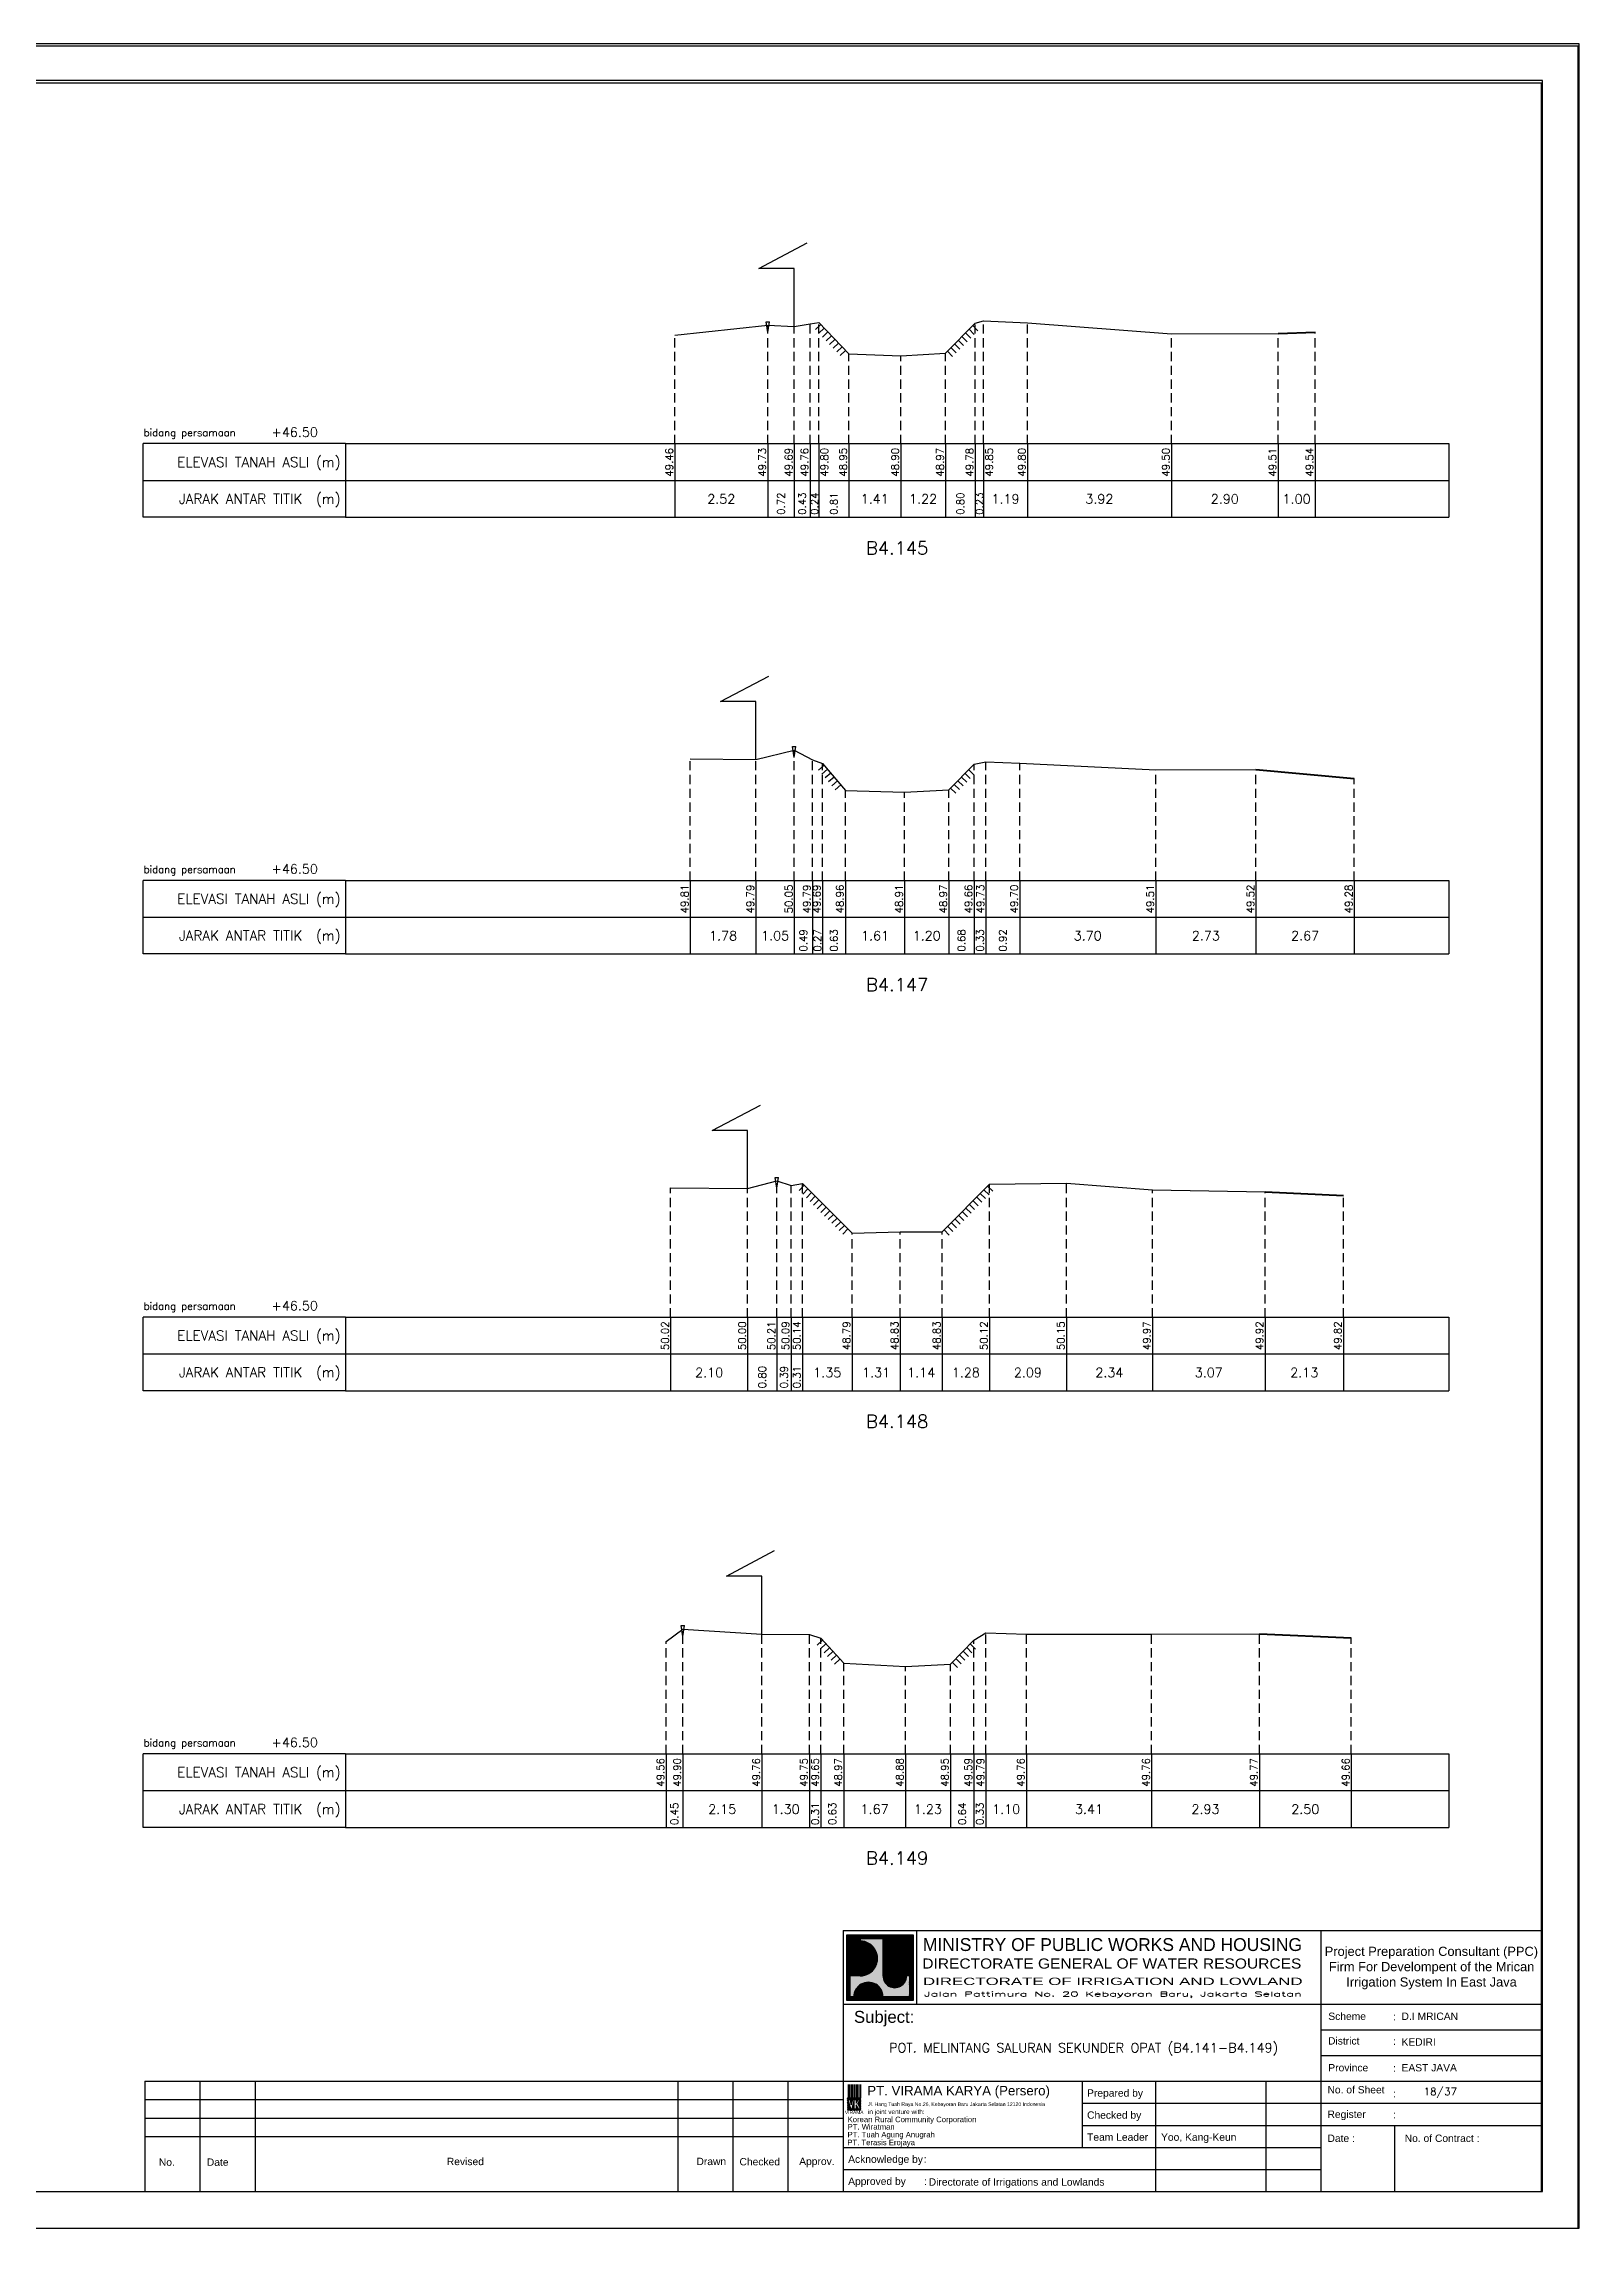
# Model space of a CAD drawing. Header units: inches. Extents: x -11 to 3175, y -842 to -783.
# Drawn here: x 1499.3 to 1541.1, y -842 to -782.6 of the extents above; entities that cross this region are included whole.
import ezdxf
from ezdxf.enums import TextEntityAlignment as Align

# ---------------------------------------------------------------- set-up
doc = ezdxf.new("R2010")
doc.units = ezdxf.units.IN
doc.header["$MEASUREMENT"] = 0
doc.linetypes.add('DASHED2', pattern=[0.375, 0.25, -0.125])
doc.layers.add('KOP', color=7, linetype='Continuous')
doc.layers.add('pelengkap', color=7, linetype='Continuous')
doc.styles.add('ARIAL', font='arial.ttf')
doc.styles.add('battang01', font='arial.ttf')
doc.styles.add('L100', font='simplex.shx', dxfattribs={"height": 0.254})
doc.styles.add('L140', font='simplex.shx', dxfattribs={"height": 0.356})
doc.styles.add('L80', font='simplex.shx', dxfattribs={"height": 0.203})
doc.styles.add('ROMANS-N', font='ROMANS.SHX', dxfattribs={"width": 0.8})
doc.styles.add('SONDU', font='arial.ttf')
doc.styles.get("Standard").update_dxf_attribs({"font": 'simplex.shx'})
doc.styles.add('STYLE1', font='arial.ttf', dxfattribs={"height": 0.2})
pattern_1 = [(45, (0, 0), (-0.08838834764831843, 0.08838834764831845), [])]

# ---------------------------------------------------------------- blocks, each defined once
blk = doc.blocks.new('kop')
at = {"layer": 'KOP'}
h = blk.add_hatch(color=3, dxfattribs=at)
h.paths.add_polyline_path([(609.8653532927285, 69.7965174242664), (591.8076082223538, 69.7965174242664), (591.8076082223538, 51.90947071793616), (609.8653532927285, 51.90947071793616)])
h.paths.add_polyline_path([(592.1020534932645, 52.24844148547069), (592.1020534932645, 69.50460869670152), (609.5341911203627, 69.50460869670152), (609.5341911203627, 52.24844148547069)], flags=16)
edge = h.paths.add_edge_path(flags=0)
edge.add_line((608.873529834174, 52.90910277674104), (601.6712012034158, 52.90910277674104))
edge.add_ellipse((597.6820295724688, 52.91975268540099), major_axis=(2.820780363398898, 2.820780363398898), ratio=0.9999999999999934, start_angle=314.8470375744171, end_angle=495.1529624255826)
edge.add_line((593.6928579415221, 52.90910277674104), (592.7627147794652, 52.90910277674104))
edge.add_line((592.7627147794651, 52.90910277674104), (592.7627147794651, 58.62619728620361))
edge.add_line((592.7627147794651, 58.62619728620368), (595.428986556629, 58.62619728620368))
edge.add_ellipse((595.4289865566291, 63.36824099147847), major_axis=(-3.353131261170752, 3.353131261170752), ratio=0.9999999999999983, start_angle=134.9999999999999, end_angle=314.9999999999999)
edge.add_line((595.4289865566291, 68.11028469675327), (595.4289865566291, 68.84394741944757))
edge.add_line((595.4289865566291, 68.84394741944752), (601.6547436091821, 68.84394741944752))
edge.add_line((601.6547436091821, 68.84394741944752), (601.6547436091821, 58.59413430307072))
edge.add_ellipse((604.8563547331537, 58.62619728605213), major_axis=(2.263994459030571, 2.263994459030571), ratio=0.9999999999991376, start_angle=135.5737774266452, end_angle=315.0000000026869)
edge.add_line((608.0581264027169, 58.62619728620368), (608.873529834174, 58.62619728620368))
edge.add_line((608.873529834174, 58.62619728620368), (608.873529834174, 52.9091027767411))
h = blk.add_hatch(dxfattribs=at)
h.set_pattern_fill('ANSI31', color=21)
h.set_pattern_definition(pattern_1)
h.paths.add_polyline_path([(609.5341911203627, 69.50460869670152), (592.1020534932645, 69.50460869670152), (592.1020534932645, 52.24844148547069), (609.5341911203627, 52.24844148547069)])
edge = h.paths.add_edge_path(flags=16)
edge.add_line((608.0581264038578, 58.62619728331649), (608.873529834174, 58.62619728331649))
edge.add_line((608.873529834174, 58.62619728331649), (608.873529834174, 52.90910277674104))
edge.add_line((608.873529834174, 52.90910277674104), (601.6712012043477, 52.90910277674104))
edge.add_ellipse((597.6820295732255, 52.91975268530538), major_axis=(-2.820780363950464, 2.820780363950464), ratio=0.9999999999999999, start_angle=224.8470375717975, end_angle=405.1529624282025)
edge.add_line((593.6928579421033, 52.90910277674104), (592.7627147794651, 52.90910277674104))
edge.add_line((592.7627147794651, 52.90910277674104), (592.7627147794651, 58.62619728331649))
edge.add_line((592.7627147794651, 58.62619728331649), (595.4289865705781, 58.62619728331649))
edge.add_ellipse((595.4289865571182, 63.3682409894528), major_axis=(-3.353131262124677, 3.353131262124677), ratio=0.9999999999999912, start_angle=134.9999999999997, end_angle=314.9999999999998)
edge.add_line((595.4289865571182, 68.11028469676671), (595.4289865571182, 68.84394741944752))
edge.add_line((595.4289865571182, 68.84394741944752), (601.6547436095548, 68.84394741944752))
edge.add_line((601.6547436095548, 68.84394741944752), (601.6547436095548, 58.5941344047481))
edge.add_ellipse((604.8563547345466, 58.62619728331649), major_axis=(-2.263994459341034, 2.263994459341035), ratio=0.999999999999965, start_angle=45.57377555810933, end_angle=225.000000000001)
h = blk.add_hatch(color=3, dxfattribs=at)
edge = h.paths.add_edge_path()
edge.add_line((601.6547436091821, 68.84394741944752), (595.4289865566291, 68.84394741944752))
edge.add_line((595.4289865566291, 68.84394741944752), (595.4289865566291, 68.11028469675321))
edge.add_ellipse((595.4289865566291, 63.36824099147847), major_axis=(-3.353131261170759, 3.353131261170758), ratio=0.9999999999999979, start_angle=134.9999999999999, end_angle=314.99999999999994, ccw=False)
edge.add_line((595.4289865566291, 58.62619728620368), (592.7627147794652, 58.62619728620368))
edge.add_line((592.7627147794651, 58.62619728620368), (592.7627147794651, 52.9091027767411))
edge.add_line((592.7627147794651, 52.90910277674104), (593.692857941522, 52.90910277674104))
edge.add_ellipse((597.6820295724688, 52.91975268540099), major_axis=(-2.820780363398898, 2.820780363398898), ratio=0.9999999999999934, start_angle=-135.1529624255826, end_angle=45.15296242558293, ccw=False)
edge.add_line((601.6712012034156, 52.90910277674104), (608.8735298341738, 52.90910277674104))
edge.add_line((608.873529834174, 52.90910277674104), (608.873529834174, 58.62619728620361))
edge.add_line((608.873529834174, 58.62619728620368), (608.0581264027169, 58.62619728620368))
edge.add_ellipse((604.856354733136, 58.62619728987087), major_axis=(2.263994459042317, 2.263994459042318), ratio=0.9999999999997576, start_angle=134.426222510409, end_angle=314.999999934367, ccw=False)
edge.add_line((601.6547436091821, 58.65826027636805), (601.6547436091821, 68.8439474194476))
h = blk.add_hatch(dxfattribs=at)
h.set_pattern_fill('ANSI31', color=41)
h.set_pattern_definition(pattern_1)
h.paths.add_polyline_path([(595.5939701222399, 25.44229578518152), (591.9923714647559, 25.44229578518152), (591.9923714647559, 22.12011222587194), (595.5939701222399, 22.12011222587194)])
h.paths.add_polyline_path([(594.8290399212113, 23.80107538915849), (595.486404190889, 22.50553331270966), (594.9518442189607, 22.50553331270966), (594.3704352444638, 23.59173922572727), (594.3704352444638, 22.50553331270966), (593.8526512319377, 22.50553331270966), (593.8526512319377, 24.7253559070662), (593.2416323709347, 22.50553331270966), (592.8436656118323, 22.50553331270966), (592.1206616099082, 25.0450254569166), (592.6728596590955, 25.0450254569166), (593.0257276515837, 23.53939475651638), (593.4088768836065, 25.0450254569166), (594.3704352444638, 25.0450254569166), (594.3704352444638, 23.99209855350495), (594.8904903176194, 25.0450254569166), (595.4627761213299, 25.0450254569166)], flags=16)
at = {"color": 2}
blk.add_lwpolyline([(-49.29008735655361, -9.987386569675465), (790.6905617838997, -9.987386569675465), (790.6905617838997, 583.2926438577114), (-49.29008735655361, 583.2926438577114)], close=True, dxfattribs=at)
at = {"color": 6}
blk.add_lwpolyline([(0.6493091440684111, 0.0004927304488262507), (780.7026824837753, 0.0004927304488262507), (780.7026824837753, 573.3047645575871), (0.6493091440684111, 573.3047645575871)], close=True, dxfattribs=at)
at = {"layer": 'KOP', "color": 5}
for p, q in [((590.8030303217506, 70.96299432783698), (590.8030303217506, 29.98464833497903)), ((590.8030303217506, 70.96299432783698), (780.7026824837753, 70.96299432783698)), ((400.9033781597261, 29.98464833497903), (400.9033781597261, 0.0004927304488262507)), ((400.9033781597261, 29.98464833497903), (590.8030303217506, 29.98464833497903)), ((590.8030303217506, 29.98464833497903), (590.8030303217506, 0.0004927304488262507))]:
    blk.add_line(p, q, dxfattribs=at)
at = {"layer": 'KOP', "color": 3}
for p, q in [((591.8076082223538, 69.7965174242664), (609.8653532927285, 69.7965174242664)), ((591.8076082223538, 51.90947071793616), (591.8076082223538, 69.7965174242664)), ((592.1020534932645, 69.50460869670152), (609.5341911203627, 69.50460869670152)), ((592.1020534932645, 52.24844148547069), (592.1020534932645, 69.50460869670152)), ((595.4289865571182, 68.84394741502373), (595.4289865571182, 68.1102846954029)), ((595.4289865566291, 68.84394741944752), (601.6547436091821, 68.84394741944752)), ((601.6547436095548, 58.59413430414176), (601.6547436095548, 68.84394741502373)), ((609.5341911203627, 69.50460869670152), (609.5341911203627, 52.24844148547069)), ((609.8653532927285, 69.7965174242664), (609.8653532927285, 51.90947071793616)), ((592.7627147794651, 52.90910277674104), (592.7627147794651, 58.62619728620368)), ((595.4289865571182, 58.62619728331649), (592.7627147799426, 58.62619728331649)), ((608.8735298352565, 58.62619728331649), (608.0581264038578, 58.62619728331649)), ((608.873529834174, 58.62619728620368), (608.873529834174, 52.90910277674104)), ((609.8653532927285, 51.90947071793616), (591.8076082223538, 51.90947071793616)), ((609.5341911203627, 52.24844148547069), (592.1020534932645, 52.24844148547069)), ((593.6928579415221, 52.90910277674104), (592.7627147794651, 52.90910277674104)), ((608.873529834174, 52.90910277674104), (601.6712012034156, 52.90910277674104)), ((720.7343712747147, 43.97725428375983), (780.7026824837753, 43.97725428375983)), ((720.7343712747147, 36.98095130936949), (780.7026824837753, 36.98095130936949)), ((415.895455961991, 29.98464833497903), (415.895455961991, 0.0004927304488262507)), ((430.8875337642562, 29.98464833497903), (430.8875337642562, 0.0004927304488262507)), ((545.8267969149554, 29.98464833497903), (545.8267969149554, 0.0004927304488262507)), ((560.8188747172203, 29.98464833497903), (560.8188747172203, 0.0004927304488262507)), ((575.8109525194855, 29.98464833497903), (575.8109525194855, 0.0004927304488262507)), ((655.7687007982327, 29.98464833497903), (655.7687007982327, 11.99415497226093)), ((675.7581378679197, 29.98464833497903), (675.7581378679197, 0.0004927304488262507)), ((705.7422934724498, 29.98464833497903), (705.7422934724498, 0.0004927304488262507)), ((400.9033781597261, 24.98728906755738), (590.8030303217506, 24.98728906755738)), ((655.7687007982327, 23.98781721407303), (720.7343712747147, 23.98781721407303)), ((720.7343712747147, 23.98781721407303), (780.7026824837753, 23.98781721407303)), ((400.9033781597261, 19.98992980013563), (590.8030303217506, 19.98992980013563)), ((655.7687007982327, 17.99098609316704), (720.7343712747147, 17.99098609316704)), ((720.7343712747147, 17.99098609316704), (780.7026824837753, 17.99098609316704)), ((740.7238083444017, 17.99098609316704), (740.7238083444017, 0.0004927304488262507)), ((400.9033781597261, 14.99257053271398), (590.8030303217506, 14.99257053271398)), ((590.8030303217506, 5.997323851354935), (720.7343712747147, 5.997323851354935))]:
    blk.add_line(p, q, dxfattribs=at)
at = {"layer": 'KOP', "color": 4}
for p, q in [((610.7924673914374, 70.96299432783698), (610.7924673914374, 50.97355725815018)), ((720.7343712747147, 70.96299432783698), (720.7343712747147, 0.0004927304488262507)), ((590.8030303217506, 50.97355725815018), (720.7343712747147, 50.97355725815018)), ((720.7343712747147, 50.97355725815018), (780.7026824837753, 50.97355725815018)), ((590.8030303217506, 29.98464833497903), (720.7343712747147, 29.98464833497903)), ((720.7343712747147, 29.98464833497903), (780.7026824837753, 29.98464833497903)), ((590.8030303217506, 11.99415497226093), (720.7343712747147, 11.99415497226093))]:
    blk.add_line(p, q, dxfattribs=at)
at = {"layer": 'KOP', "color": 41}
blk.add_line((595.5939701222399, 22.12011222587194), (591.9923714647559, 22.12011222587194), dxfattribs=at)
for points in [[(591.9923714647559, 25.44229578518152), (595.5939701222399, 25.44229578518152)], [(592.1206616099082, 25.0450254569166), (592.6728596590955, 25.0450254569166)], [(592.1206616099082, 25.0450254569166), (592.8436656118323, 22.50553331270964)], [(592.2042302093139, 25.44229578518152), (592.4160889538717, 25.44229578518152)], [(592.6279476984296, 25.44229578518152), (592.8398064429874, 25.44229578518152)], [(592.6728596590955, 25.04502545691657), (593.0257276515837, 23.53939475651638), (593.4088768836065, 25.04502545691663)], [(593.0516651875452, 25.44229578518152), (593.2635239321031, 25.44229578518152)], [(593.2416323709347, 22.50553331270964), (593.8526512319377, 24.7253559070662)], [(593.4088768836065, 25.0450254569166), (594.3704352444638, 25.0450254569166)], [(593.475382676661, 25.44229578518152), (593.6872414212188, 25.44229578518152)], [(593.8526512319377, 22.50553331270966), (593.8526512319377, 24.7253559070662)], [(593.8991001657766, 25.44229578518152), (594.1109589103345, 25.44229578518152)], [(594.3228176548924, 25.44229578518152), (594.5346763994503, 25.44229578518152)], [(594.3704352444638, 25.0450254569166), (594.3704352444638, 23.99209855350495)], [(594.3704352444638, 23.99209855350495), (594.8904903176194, 25.04502545691664)], [(594.7465351440081, 25.44229578518152), (594.958393888566, 25.44229578518152)], [(594.8290399212113, 23.80107538915849), (595.4627761213299, 25.04502545691658)], [(594.8290399212113, 23.80107538915849), (595.486404190889, 22.50553331270966)], [(594.8904903176194, 25.0450254569166), (595.4627761213299, 25.0450254569166)], [(595.1702526331238, 25.44229578518152), (595.3821113776818, 25.44229578518152)], [(592.8436656118323, 22.50553331270966), (593.2416323709347, 22.50553331270966)], [(593.8526512319377, 22.50553331270966), (594.3704352444638, 22.50553331270966)], [(594.9518442189607, 22.50553331270961), (594.3704352444638, 23.59173922572727)], [(594.3704352444638, 23.59173922572727), (594.3704352444638, 22.50553331270966)], [(594.9518442189607, 22.50553331270966), (595.486404190889, 22.50553331270966)]]:
    blk.add_lwpolyline(points, dxfattribs=at)
at = {"layer": 'KOP', "color": 42}
for points in [[(592.1962927759001, 29.11418325926331), (592.1962927759001, 25.44229578518152)], [(592.5354066955362, 29.11418325926331), (592.5354066955362, 25.44229578518152)], [(592.9591241846518, 29.11418325926331), (592.9591241846518, 25.44229578518152)], [(593.3828416737675, 29.11418325926331), (593.3828416737675, 25.44229578518152)], [(593.8065591628832, 29.11418325926331), (593.8065591628832, 25.44229578518152)], [(594.2302766519989, 29.11418325926331), (594.2302766519989, 25.44229578518152)], [(594.6539941411147, 29.11418325926331), (594.6539941411147, 25.44229578518152)], [(595.0777116302304, 29.11418325926331), (595.0777116302304, 25.44229578518152)], [(595.5014291193462, 29.11418325926331), (595.5014291193462, 25.44229578518152)]]:
    blk.add_lwpolyline(points, dxfattribs=at)
at = {"layer": 'KOP', "color": 3}
for centre, major_axis, ratio, start_param, end_param in [((595.4289865571182, 63.3682409894528), (-3.353131262124677, 3.353131262124677), 0.9999999999999912, 2.35619449019234, 5.497787143782134), ((597.6820295732255, 52.91975268530538), (-2.820780363950464, 2.820780363950464), 0.9999999999999998, 3.924321118983262, 7.071253168581014), ((604.8563547345466, 58.62619728331649), (-2.263994459341034, 2.263994459341035), 0.9999999999999651, 0.7853981633974656, 3.926990816987259)]:
    blk.add_ellipse(centre, major_axis=major_axis, ratio=ratio, start_param=start_param, end_param=end_param, dxfattribs=at)
at = {"layer": 'KOP', "color": 5, "style": 'SONDU'}
for s, height, width, p, p2 in [('MINISTRY OF PUBLIC WORKS AND HOUSING', 3.49815148719519, 0.9710490151369037, (612.4932982688147, 65.39724920043633), (715.583635835389, 65.39724920043633)), ('DIRECTORATE GENERAL OF WATER RESOURCES', 2.748547597081934, 1.100714376561997, (612.3259886324004, 60.61804978528377), (715.4154333181652, 60.61804978528377)), ('DIRECTORATE OF IRRIGATION AND LOWLAND', 1.99894370696868, 1.63875262601232, (612.5247331509995, 56.15346481889102), (715.7518429621628, 56.15346481889102))]:
    blk.add_text(s, height=height, dxfattribs=dict(at, width=width)).set_placement(p, p2, align=Align.FIT)
at = {"layer": 'KOP', "color": 3, "style": 'ROMANS-N', "width": 1.832260783358812}
blk.add_text('Jalan Pattimura No. 20 Kebayoran Baru, Jakarta Selatan', height=1.249339816855425, dxfattribs=at).set_placement((612.7914110984061, 53.0739527913797), (715.583635835389, 53.0739527913797), align=Align.FIT)
at = {"layer": 'KOP', "color": 5, "style": 'ARIAL'}
blk.add_text('Subject:', height=3.252150442789123, dxfattribs=at).set_placement((593.7538629287924, 45.86653647040268))
at = {"layer": 'KOP', "color": 3}
for s, height, style, p in [('Scheme', 1.99894370696868, 'battang01', (722.7467307064071, 46.65722556886666)), (':', 1.99894370696868, 'battang01', (740.368327375754, 46.56012324452533)), ('D.I MRICAN', 1.99894370696868, 'battang01', (742.6585068305885, 46.65722556886666)), ('District', 1.99894370696868, 'battang01', (722.6754973804648, 39.96707763894264)), ('KEDIRI', 1.99894370696868, 'battang01', (742.6585068305885, 39.66092259447632)), (':', 1.99894370696868, 'battang01', (740.382074427338, 39.86997531646293)), ('Province', 1.99894370696868, 'battang01', (722.7467307064071, 32.66461962008597)), (':', 1.99894370696868, 'battang01', (740.368327375754, 32.56751729574452)), ('EAST JAVA', 1.99894370696868, 'battang01', (742.6585068305885, 32.66461962008597)), ('Prepared by', 1.99894370696868, 'battang01', (657.1430811109453, 25.78808395849862)), ('No. of Sheet ', 1.99894370696868, 'battang01', (722.520620818671, 26.67669459981798)), (':', 1.99894370696868, 'battang01', (740.3764858407951, 25.61838168175072)), ('in joint venture with:', 1.249339816855425, 'SONDU', (597.5578460284455, 21.07202452231022)), ('Checked by', 1.99894370696868, 'battang01', (657.1430811109453, 19.79125283759251)), ('Register', 1.99894370696868, 'battang01', (722.520620818671, 20.01807698302375)), (':', 1.99894370696868, 'battang01', (740.3598310849088, 19.92097465868241)), ('Team Leader', 1.99894370696868, 'battang01', (657.1430811109453, 13.79442171668651)), ('Yoo, Kang-Keun', 1.99894370696868, 'battang01', (677.261691985017, 13.79442171668651)), ('Date :', 1.99894370696868, 'battang01', (722.520620818671, 13.48542904786333)), ('No. of Contract :', 1.99894370696868, 'battang01', (743.5203251274443, 13.48542904786333)), ('No.', 2, 'STYLE1', (404.7326663119579, 6.989602865739329)), ('Date', 2, 'STYLE1', (417.7761580577991, 6.989602865739329)), ('Revised', 2, 'STYLE1', (483.0371936477145, 7.169341252978228)), ('Drawn', 2, 'STYLE1', (550.9231662973559, 7.182965166626985)), ('Checked', 2, 'STYLE1', (562.6224972631348, 7.108401592637279)), ('Approv.', 2, 'STYLE1', (578.86250988613, 7.205550314016108)), ('Acknowledge by', 1.99894370696868, 'battang01', (592.1774106344633, 7.797590595780406)), (':', 1.99894370696868, 'battang01', (612.7647815001492, 7.813086169812294)), ('Approved by', 1.99894370696868, 'battang01', (592.1774106344633, 1.800759474874411)), (':', 1.99894370696868, 'battang01', (612.8062382028575, 1.771932832116903)), ('Directorate of Irrigations and Lowlands', 1.99894370696868, 'battang01', (614.0846811434608, 1.594699671224788))]:
    blk.add_text(s, height=height, dxfattribs=dict(at, style=style)).set_placement(p)
at = {"layer": 'KOP', "color": 6, "style": 'SONDU'}
blk.add_text('PT. VIRAMA KARYA (Persero)', height=2.580944750812598, dxfattribs=at).set_placement((597.3630730504415, 26.14584984606049))
at = {"layer": 'KOP', "color": 42, "style": 'SONDU'}
blk.add_text('VIRAMA', height=0.9417941134961573, dxfattribs=at).set_placement((591.2959839900191, 21.03873930941651))
at = {"layer": 'KOP', "color": 4, "style": 'SONDU'}
for s, p in [('Korean Rural Community Corporation', (592.0172325651579, 18.85809622764893)), ('PT. Wiratman', (592.0172325651579, 16.86431729777243)), ('PT. Terasis Erojaya', (591.9444979581187, 12.58833032325808)), ('PT. Tuah Agung Anugrah', (591.9984246368545, 14.73155498450907))]:
    blk.add_text(s, height=1.49920778022651, dxfattribs=at).set_placement(p)
at = {"layer": 'KOP', "color": 3, "insert": (719.8583502723425, 60.76950394133539), "char_height": 2.49867963371085, "width": 61.43936713392102, "attachment_point": 4, "style": 'SONDU'}
blk.add_mtext('\\pi1.9124;Project Preparation Consultant (PPC)\\P\\pi3.0493;Firm For Develompent of the Mrican \\P\\pi7.7731;Irrigation System In East Java', dxfattribs=at)
at = {"layer": 'KOP', "color": 2, "insert": (597.5716775050441, 24.25098294227902), "char_height": 0.9994718534843399, "width": 48.71807324837515, "attachment_point": 1, "style": 'SONDU'}
blk.add_mtext('Jl. Hang Tuah Raya No.26, Kebayoran Baru Jakarta Selatan 12120 Indonesia', dxfattribs=at)
blk = doc.blocks.new('c100')
at = {"color": 2}
blk.add_lwpolyline([(-5, -1), (79.10000000000002, -1), (79.10000000000002, 58.4), (-5, 58.4)], close=True, dxfattribs=at)
at = {"color": 6}
blk.add_lwpolyline([(0, 0), (78.10000000000002, 0), (78.10000000000002, 57.4), (3.516176065587739e-15, 57.4)], close=True, dxfattribs=at)
blk = doc.blocks.new('das2')
at = {"color": 5, "linetype": 'Continuous'}
for q in [(0, 1), (17.75, 0.9999999999999973)]:
    blk.add_line((2.75, 1), q, dxfattribs=at)
at = {"color": 3, "linetype": 'Continuous'}
for p, q in [((2.75, 1), (2.75, 0)), ((17.75, 0.9999999999999973), (17.75, -2.664535259100376e-15)), ((0, 0.5000000000000004), (17.75, 0.4999999999999973)), ((2.75, 0), (0, 0)), ((2.75, 0), (17.75, -2.664535259100376e-15))]:
    blk.add_line(p, q, dxfattribs=at)
blk.add_lwpolyline([(0, 0), (0, 1)], dxfattribs=at)
blk.add_text('bidang persamaan', height=0.1, dxfattribs=at).set_placement((0.005000000000000004, 1.100000000000001))
at = {"color": 5, "linetype": 'Continuous'}
for s, p in [('ELEVASI TANAH ASLI (m)', (2.683279515513197, 0.6825000000000001)), ('JARAK ANTAR TITIK  (m)', (2.683279515513197, 0.1825000000000001))]:
    blk.add_text(s, height=0.135, dxfattribs=at).set_placement(p, align=Align.RIGHT)
blk = doc.blocks.new('gbrpatok')
at = {"color": 2, "linetype": 'Continuous'}
for p, q in [((-0.0004517254713327645, 0.0009574234873781506), (0.0004517254713327645, 0.0009574234873781506)), ((0, -0.001962284437723838), (-0.0004517254713327645, 0.0009574234873781506)), ((0, -0.001962284437723838), (0.0004517254713327645, 0.0009574234873781506))]:
    blk.add_line(p, q, dxfattribs=at)
blk = doc.blocks.new('rumahka')
at = {"color": 3, "linetype": 'Continuous'}
blk.add_lwpolyline([(0, 0), (0, 0.01576461611489322), (-0.009615698653525406, 0.01576461611489322), (0.003502072417772339, 0.02270718004444916)], dxfattribs=at)

msp = doc.modelspace()

# ---------------------------------------------------------------- linework, layer by layer
at = {"color": 2, "linetype": 'Continuous', "lineweight": -3}
for p, q in [((1516.50472864445, -790.523763855969), (1519.02972626845, -790.255763855969)), ((1519.02972626845, -790.255763855969), (1519.75180382645, -790.289763855969)), ((1519.75180382645, -790.289763855969), (1520.18256493845, -790.218763855969)), ((1520.18256493845, -790.218763855969), (1520.42177404045, -790.184763855969)), ((1520.42177404045, -790.184763855969), (1521.23314928645, -791.034763855969)), ((1523.86607292645, -791.013763855969), (1524.67068540645, -790.197763855969)), ((1524.67068540645, -790.197763855969), (1524.90093781245, -790.136763855969)), ((1524.90093781245, -790.136763855969), (1526.09171253245, -790.186763855969)), ((1526.09171253245, -790.186763855969), (1530.00685908845, -790.484763855969)), ((1530.00685908845, -790.484763855969), (1532.90986992845, -790.475763855969)), ((1532.90986992845, -790.475763855969), (1533.91406844845, -790.442763855969)), ((1521.23314928645, -791.034763855969), (1522.64553668945, -791.085763855969)), ((1522.64553668945, -791.085763855969), (1523.86607292645, -791.013763855969)), ((1518.707483344932, -802.064192497418), (1519.752984181932, -801.809192497418)), ((1519.752984181932, -801.809192497418), (1520.244838833932, -802.070192497418)), ((1516.923805854932, -802.046192497418), (1518.707483344932, -802.064192497418)), ((1520.244838833932, -802.070192497418), (1520.516064779932, -802.1681924974181)), ((1520.516064779932, -802.1681924974181), (1521.144303698932, -802.902192497418)), ((1523.954918259932, -802.8901924974181), (1524.639691456932, -802.1931924974181)), ((1524.639691456932, -802.1931924974181), (1524.964870979932, -802.1261924974181)), ((1524.964870979932, -802.1261924974181), (1525.881637295932, -802.160192497418)), ((1525.881637295932, -802.160192497418), (1529.581469313932, -802.3461924974181)), ((1529.581469313932, -802.3461924974181), (1532.307435261932, -802.335192497418)), ((1532.307435261932, -802.335192497418), (1534.981118181932, -802.579192497418)), ((1521.144303698932, -802.902192497418), (1522.751661222932, -802.9471924974181)), ((1522.751661222932, -802.9471924974181), (1523.954918259932, -802.8901924974181)), ((1516.389524655536, -813.7079120521553), (1518.484580332536, -813.7299120521553)), ((1518.484580332536, -813.7299120521553), (1519.279781564536, -813.5209120521553)), ((1519.279781564536, -813.5209120521553), (1519.665902012536, -813.6469120521552)), ((1519.665902012536, -813.6469120521552), (1519.974551310536, -813.5919120521553)), ((1519.974551310536, -813.5919120521553), (1521.323782543536, -814.9389120521553)), ((1523.775439581536, -814.9039120521553), (1525.058809943536, -813.6099120521553)), ((1525.058809943536, -813.6099120521553), (1527.150754185536, -813.5829120521553)), ((1527.150754185536, -813.5829120521553), (1529.490266474536, -813.7629120521552)), ((1529.490266474536, -813.7629120521552), (1532.556435394536, -813.8149120521553)), ((1532.556435394536, -813.8149120521553), (1534.684533594536, -813.9159120521552)), ((1521.323782543536, -814.9389120521553), (1522.632151621536, -814.9039120521553)), ((1522.632151621536, -814.9039120521553), (1523.775439581536, -814.9039120521553)), ((1516.264093363766, -826.0453943675473), (1516.718952681766, -825.7093943675474)), ((1516.718952681766, -825.7093943675474), (1518.868296768766, -825.8423943675473)), ((1518.868296768766, -825.8423943675473), (1520.164579620766, -825.8533943675474)), ((1520.164579620766, -825.8533943675474), (1520.472141459766, -825.9573943675473)), ((1520.472141459766, -825.9573943675473), (1521.099709237766, -826.6373943675474)), ((1523.999513786766, -826.6583943675473), (1524.636460181766, -826.0113943675473)), ((1524.636460181766, -826.0113943675473), (1524.964547020766, -825.8123943675473)), ((1524.964547020766, -825.8123943675473), (1526.062818958766, -825.8423943675473)), ((1526.062818958766, -825.8423943675473), (1529.468112851766, -825.8423943675473)), ((1529.468112851766, -825.8423943675473), (1532.398733611766, -825.8323943675473)), ((1532.398733611766, -825.8323943675473), (1534.899378231766, -825.9453943675474)), ((1521.099709237766, -826.6373943675474), (1522.772951856766, -826.7263943675473)), ((1522.772951856766, -826.7263943675473), (1523.999513786766, -826.6583943675473))]:
    msp.add_line(p, q, dxfattribs=at)
at = {"color": 1, "linetype": 'DASHED2', "lineweight": -3}
for p, q in [((1516.50472864445, -793.481763855969), (1516.50472864445, -790.523763855969)), ((1519.02972626845, -793.481763855969), (1519.02972626845, -790.255763855969)), ((1519.75180382645, -793.481763855969), (1519.75180382645, -790.289763855969)), ((1520.18256493845, -793.481763855969), (1520.18256493845, -790.218763855969)), ((1520.42177404045, -793.481763855969), (1520.42177404045, -790.184763855969)), ((1524.67068540645, -793.481763855969), (1524.67068540645, -790.197763855969)), ((1524.90093781245, -793.481763855969), (1524.90093781245, -790.136763855969)), ((1526.09171253245, -793.481763855969), (1526.09171253245, -790.186763855969)), ((1530.00685908845, -793.481763855969), (1530.00685908845, -790.484763855969)), ((1532.90986992845, -793.481763855969), (1532.90986992845, -790.475763855969)), ((1533.91406844845, -793.481763855969), (1533.91406844845, -790.442763855969)), ((1521.23314928645, -793.481763855969), (1521.23314928645, -791.034763855969)), ((1522.64553668945, -793.481763855969), (1522.64553668945, -791.085763855969)), ((1523.86607292645, -793.481763855969), (1523.86607292645, -791.013763855969)), ((1519.752984181932, -805.357192497418), (1519.752984181932, -801.809192497418)), ((1516.923805854932, -805.357192497418), (1516.923805854932, -802.046192497418)), ((1518.707483344932, -805.357192497418), (1518.707483344932, -802.064192497418)), ((1520.244838833932, -805.357192497418), (1520.244838833932, -802.070192497418)), ((1520.516064779932, -805.357192497418), (1520.516064779932, -802.1681924974181)), ((1524.639691456932, -805.357192497418), (1524.639691456932, -802.1931924974181)), ((1524.964870979932, -805.357192497418), (1524.964870979932, -802.1261924974181)), ((1525.881637295932, -805.357192497418), (1525.881637295932, -802.160192497418)), ((1529.581469313932, -805.357192497418), (1529.581469313932, -802.3461924974181)), ((1532.307435261932, -805.357192497418), (1532.307435261932, -802.335192497418)), ((1521.144303698932, -805.357192497418), (1521.144303698932, -802.902192497418)), ((1522.751661222932, -805.357192497418), (1522.751661222932, -802.9471924974181)), ((1523.954918259932, -805.357192497418), (1523.954918259932, -802.8901924974181)), ((1534.981118181932, -805.357192497418), (1534.981118181932, -802.579192497418)), ((1516.389524655536, -817.2319120521553), (1516.389524655536, -813.7079120521553)), ((1518.484580332536, -817.2319120521553), (1518.484580332536, -813.7299120521553)), ((1519.279781564536, -817.2319120521553), (1519.279781564536, -813.5209120521553)), ((1519.665902012536, -817.2319120521553), (1519.665902012536, -813.6469120521552)), ((1519.974551310536, -817.2319120521553), (1519.974551310536, -813.5919120521553)), ((1525.058809943536, -817.2319120521553), (1525.058809943536, -813.6099120521553)), ((1527.150754185536, -817.2319120521553), (1527.150754185536, -813.5829120521553)), ((1529.490266474536, -817.2319120521553), (1529.490266474536, -813.7629120521552)), ((1532.556435394536, -817.2319120521553), (1532.556435394536, -813.8149120521553)), ((1534.684533594536, -817.2319120521553), (1534.684533594536, -813.9159120521552)), ((1521.323782543536, -817.2319120521553), (1521.323782543536, -814.9389120521553)), ((1522.632151621536, -817.2319120521553), (1522.632151621536, -814.9039120521553)), ((1523.775439581536, -817.2319120521553), (1523.775439581536, -814.9039120521553)), ((1516.264093363766, -829.1053943675473), (1516.264093363766, -826.0453943675473)), ((1516.718952681766, -829.1053943675473), (1516.718952681766, -825.7093943675474)), ((1518.868296768766, -829.1053943675473), (1518.868296768766, -825.8423943675473)), ((1520.164579620766, -829.1053943675473), (1520.164579620766, -825.8533943675474)), ((1520.472141459766, -829.1053943675473), (1520.472141459766, -825.9573943675473)), ((1524.636460181766, -829.1053943675473), (1524.636460181766, -826.0113943675473)), ((1524.964547020766, -829.1053943675473), (1524.964547020766, -825.8123943675473)), ((1526.062818958766, -829.1053943675473), (1526.062818958766, -825.8423943675473)), ((1529.468112851766, -829.1053943675473), (1529.468112851766, -825.8423943675473)), ((1532.398733611766, -829.1053943675473), (1532.398733611766, -825.8323943675473)), ((1534.899378231766, -829.1053943675473), (1534.899378231766, -825.9453943675474)), ((1521.099709237766, -829.1053943675473), (1521.099709237766, -826.6373943675474)), ((1522.772951856766, -829.1053943675473), (1522.772951856766, -826.7263943675473)), ((1523.999513786766, -829.1053943675473), (1523.999513786766, -826.6583943675473))]:
    msp.add_line(p, q, dxfattribs=at)
at = {"color": 1, "linetype": 'Continuous', "lineweight": -3}
for p, q in [((1516.50472864445, -793.481763855969), (1516.50472864445, -795.481763855969)), ((1519.02972626845, -793.481763855969), (1519.02972626845, -795.481763855969)), ((1519.75180382645, -793.481763855969), (1519.75180382645, -795.481763855969)), ((1520.18256493845, -793.481763855969), (1520.18256493845, -795.481763855969)), ((1520.42177404045, -793.481763855969), (1520.42177404045, -795.481763855969)), ((1521.23314928645, -793.481763855969), (1521.23314928645, -795.481763855969)), ((1522.64553668945, -793.481763855969), (1522.64553668945, -795.481763855969)), ((1523.86607292645, -793.481763855969), (1523.86607292645, -795.481763855969)), ((1524.67068540645, -793.481763855969), (1524.67068540645, -795.481763855969)), ((1524.90093781245, -793.481763855969), (1524.90093781245, -795.481763855969)), ((1526.09171253245, -793.481763855969), (1526.09171253245, -795.481763855969)), ((1530.00685908845, -793.481763855969), (1530.00685908845, -795.481763855969)), ((1532.90986992845, -793.481763855969), (1532.90986992845, -795.481763855969)), ((1533.91406844845, -793.481763855969), (1533.91406844845, -795.481763855969)), ((1516.923805854932, -805.357192497418), (1516.923805854932, -807.357192497418)), ((1518.707483344932, -805.357192497418), (1518.707483344932, -807.357192497418)), ((1519.752984181932, -805.357192497418), (1519.752984181932, -807.357192497418)), ((1520.244838833932, -805.357192497418), (1520.244838833932, -807.357192497418)), ((1520.516064779932, -805.357192497418), (1520.516064779932, -807.357192497418)), ((1521.144303698932, -805.357192497418), (1521.144303698932, -807.357192497418)), ((1522.751661222932, -805.357192497418), (1522.751661222932, -807.357192497418)), ((1523.954918259932, -805.357192497418), (1523.954918259932, -807.357192497418)), ((1524.639691456932, -805.357192497418), (1524.639691456932, -807.357192497418)), ((1524.964870979932, -805.357192497418), (1524.964870979932, -807.357192497418)), ((1525.881637295932, -805.357192497418), (1525.881637295932, -807.357192497418)), ((1529.581469313932, -805.357192497418), (1529.581469313932, -807.357192497418)), ((1532.307435261932, -805.357192497418), (1532.307435261932, -807.357192497418)), ((1534.981118181932, -805.357192497418), (1534.981118181932, -807.357192497418)), ((1516.389524655536, -817.2319120521553), (1516.389524655536, -819.2319120521553)), ((1518.484580332536, -817.2319120521553), (1518.484580332536, -819.2319120521553)), ((1519.279781564536, -817.2319120521553), (1519.279781564536, -819.2319120521553)), ((1519.665902012536, -817.2319120521553), (1519.665902012536, -819.2319120521553)), ((1519.974551310536, -817.2319120521553), (1519.974551310536, -819.2319120521553)), ((1521.323782543536, -817.2319120521553), (1521.323782543536, -819.2319120521553)), ((1522.632151621536, -817.2319120521553), (1522.632151621536, -819.2319120521553)), ((1523.775439581536, -817.2319120521553), (1523.775439581536, -819.2319120521553)), ((1525.058809943536, -817.2319120521553), (1525.058809943536, -819.2319120521553)), ((1527.150754185536, -817.2319120521553), (1527.150754185536, -819.2319120521553)), ((1529.490266474536, -817.2319120521553), (1529.490266474536, -819.2319120521553)), ((1532.556435394536, -817.2319120521553), (1532.556435394536, -819.2319120521553)), ((1534.684533594536, -817.2319120521553), (1534.684533594536, -819.2319120521553)), ((1516.264093363766, -829.1053943675473), (1516.264093363766, -831.1053943675473)), ((1516.718952681766, -829.1053943675473), (1516.718952681766, -831.1053943675473)), ((1518.868296768766, -829.1053943675473), (1518.868296768766, -831.1053943675473)), ((1520.164579620766, -829.1053943675473), (1520.164579620766, -831.1053943675473)), ((1520.472141459766, -829.1053943675473), (1520.472141459766, -831.1053943675473)), ((1521.099709237766, -829.1053943675473), (1521.099709237766, -831.1053943675473)), ((1522.772951856766, -829.1053943675473), (1522.772951856766, -831.1053943675473)), ((1523.999513786766, -829.1053943675473), (1523.999513786766, -831.1053943675473)), ((1524.636460181766, -829.1053943675473), (1524.636460181766, -831.1053943675473)), ((1524.964547020766, -829.1053943675473), (1524.964547020766, -831.1053943675473)), ((1526.062818958766, -829.1053943675473), (1526.062818958766, -831.1053943675473)), ((1529.468112851766, -829.1053943675473), (1529.468112851766, -831.1053943675473)), ((1532.398733611766, -829.1053943675473), (1532.398733611766, -831.1053943675473)), ((1534.899378231766, -829.1053943675473), (1534.899378231766, -831.1053943675473))]:
    msp.add_line(p, q, dxfattribs=at)
at = {"layer": 'pelengkap', "color": 1, "linetype": 'Continuous', "lineweight": -3}
for p, q in [((1520.470107704585, -790.2353983986383), (1520.325437582673, -790.3734945818799)), ((1520.566775032854, -790.3366674839768), (1520.422104910942, -790.4747636672184)), ((1520.663442361123, -790.4379365693154), (1520.518772239211, -790.576032752557)), ((1520.760109689392, -790.539205654654), (1520.61543956748, -790.6773018378956)), ((1524.308409053959, -790.5651674334451), (1524.450820616665, -790.705591600908)), ((1524.406705971183, -790.4654793395509), (1524.549117533889, -790.6059035070137)), ((1524.505002888407, -790.3657912456567), (1524.647414451113, -790.5062154131195)), ((1524.603299805631, -790.2661031517625), (1524.745711368337, -790.4065273192253)), ((1520.856777017661, -790.6404747399926), (1520.712106895749, -790.7785709232342)), ((1520.953444345931, -790.7417438253311), (1520.808774224018, -790.8798400085727)), ((1521.0501116742, -790.8430129106697), (1520.905441552288, -790.9811090939113)), ((1521.146779002469, -790.9442819960083), (1521.002108880557, -791.0823781792499)), ((1523.915221385062, -790.963919809022), (1524.057632947768, -791.1043439764848)), ((1524.013518302286, -790.8642317151277), (1524.155929864992, -791.0046558825906)), ((1524.11181521951, -790.7645436212335), (1524.254226782216, -790.9049677886964)), ((1524.210112136735, -790.6648555273393), (1524.352523699441, -790.8052796948022)), ((1520.56158240991, -802.2213728073189), (1520.409638667337, -802.3514231786859)), ((1520.652617669867, -802.3277334271204), (1520.500673927294, -802.4577837984874)), ((1520.743652929824, -802.4340940469219), (1520.59170918725, -802.564144418289)), ((1524.396436382762, -802.4407909540151), (1524.539103539398, -802.5809554374532)), ((1524.494551521169, -802.34092394437), (1524.637218677805, -802.4810884278081)), ((1520.834688189781, -802.5404546667235), (1520.682744447207, -802.6705050380905)), ((1520.925723449737, -802.646815286525), (1520.773779707164, -802.776865657892)), ((1521.016758709694, -802.7531759063265), (1520.86481496712, -802.8832262776936)), ((1524.003975829135, -802.8402589925955), (1524.146642985771, -802.9804234760336)), ((1524.102090967542, -802.7403919829504), (1524.244758124178, -802.8805564663885)), ((1524.200206105949, -802.6405249733053), (1524.342873262585, -802.7806894567434)), ((1524.298321244356, -802.5406579636602), (1524.440988400991, -802.6808224470983)), ((1520.024089729283, -813.6413685488775), (1519.882785452933, -813.782906888155)), ((1520.123166566777, -813.7402815423219), (1519.981862290427, -813.8818198815994)), ((1524.909176674335, -813.7607846732452), (1525.051180075441, -813.901621579183)), ((1525.007762508491, -813.6613822924704), (1525.149765909598, -813.8022191984082)), ((1520.222243404271, -813.8391945357663), (1520.080939127922, -813.9807328750438)), ((1520.321320241765, -813.9381075292107), (1520.180015965416, -814.0796458684882)), ((1520.420397079259, -814.0370205226551), (1520.27909280291, -814.1785588619326)), ((1520.519473916753, -814.1359335160995), (1520.378169640404, -814.277471855377)), ((1520.618550754247, -814.2348465095439), (1520.477246477898, -814.3763848488214)), ((1520.717627591741, -814.3337595029883), (1520.576323315392, -814.4752978422658)), ((1524.317661669396, -814.357198957894), (1524.459665070503, -814.4980358638318)), ((1524.416247503553, -814.2577965771192), (1524.558250904659, -814.398633483057)), ((1524.514833337709, -814.1583941963444), (1524.656836738816, -814.2992311022822)), ((1524.613419171865, -814.0589918155696), (1524.755422572972, -814.1998287215074)), ((1524.712005006022, -813.9595894347948), (1524.854008407129, -814.1004263407326)), ((1524.810590840178, -813.86018705402), (1524.952594241285, -814.0010239599578)), ((1520.816704429235, -814.4326724964327), (1520.675400152886, -814.5742108357102)), ((1520.915781266729, -814.5315854898771), (1520.77447699038, -814.6731238291546)), ((1521.014858104223, -814.6304984833215), (1520.873553827874, -814.772036822599)), ((1521.113934941717, -814.7294114767659), (1520.972630665368, -814.8709498160434)), ((1521.213011779211, -814.8283244702103), (1521.071707502862, -814.9698628094878)), ((1523.824732498614, -814.8542108617679), (1523.966735899721, -814.9950477677057)), ((1523.92331833277, -814.7548084809931), (1524.065321733877, -814.8956453869309)), ((1524.021904166927, -814.6554061002183), (1524.163907568033, -814.7962430061561)), ((1524.120490001083, -814.5560037194435), (1524.26249340219, -814.6968406253814)), ((1524.21907583524, -814.4566013386687), (1524.361079236346, -814.5974382446066)), ((1520.51961598027, -826.0088353036092), (1520.372641877236, -826.1444767907631)), ((1520.614565021278, -826.111717175733), (1520.467590918244, -826.2473586628869)), ((1520.709514062285, -826.2145990478568), (1520.562539959251, -826.3502405350107)), ((1524.441489317014, -826.2094426656217), (1524.584013666832, -826.349752357764)), ((1524.539706101514, -826.1096756207494), (1524.682230451331, -826.2499853128917)), ((1520.804463103293, -826.3174809199807), (1520.657489000259, -826.4531224071345)), ((1520.8994121443, -826.4203627921045), (1520.752438041266, -826.5560042792583)), ((1520.994361185308, -826.5232446642283), (1520.847387082274, -826.6588861513821)), ((1524.048622179016, -826.6085108451111), (1524.191146528834, -826.7488205372534)), ((1524.146838963516, -826.5087438002388), (1524.289363313333, -826.6490534923811)), ((1524.245055748015, -826.4089767553664), (1524.387580097833, -826.5492864475087)), ((1524.343272532515, -826.3092097104941), (1524.485796882332, -826.4495194026364))]:
    msp.add_line(p, q, dxfattribs=at)
at = {"layer": 'pelengkap', "color": 8, "linetype": 'Continuous', "lineweight": 60}
for p, q in [((1532.90986992845, -790.475763855969), (1533.91406844845, -790.442763855969)), ((1532.307435261932, -802.335192497418), (1534.981118181932, -802.579192497418)), ((1532.556435394536, -813.8149120521553), (1534.684533594536, -813.9159120521552)), ((1532.398733611766, -825.8323943675473), (1534.899378231766, -825.9453943675474))]:
    msp.add_line(p, q, dxfattribs=at)

# ---------------------------------------------------------------- block references
at = {"color": 2, "linetype": 'Continuous', "lineweight": -3}
msp.add_blockref('c100', (1462, -841), dxfattribs=at)
for name, p, xscale, yscale, zscale in [('kop', (1462, -841), 0.1, 0.1, 0.1), ('das2', (1502.05, -795.475), 2, 2, 2), ('das2', (1502.05, -807.35), 2, 2, 2), ('das2', (1502.05, -819.225), 2, 2, 2), ('das2', (1502.05, -831.1), 2, 2, 2)]:
    msp.add_blockref(name, p, dxfattribs=dict(at, xscale=xscale, yscale=yscale, zscale=zscale))
at = {"color": 1, "linetype": 'Continuous', "lineweight": -3, "xscale": 100, "yscale": 100, "zscale": 100}
for p in [(1519.02972626845, -790.255763855969), (1519.752984181932, -801.809192497418), (1519.279781564536, -813.5209120521553), (1516.718952681766, -825.7093943675474)]:
    msp.add_blockref('gbrpatok', p, dxfattribs=at)
at = {"layer": 'pelengkap', "color": 1, "linetype": 'Continuous', "lineweight": -3, "xscale": 100, "yscale": 100, "zscale": 100}
for p in [(1519.75180382645, -790.289763855969), (1518.707483344932, -802.064192497418), (1518.484580332536, -813.7299120521553), (1518.868296768766, -825.8423943675473)]:
    msp.add_blockref('rumahka', p, dxfattribs=at)

# ---------------------------------------------------------------- texts
at = {"color": 3, "linetype": 'Continuous', "lineweight": -3, "style": 'L100'}
for s, p in [('+46.50', (1506.165866561296, -793.2904026700543)), ('2.52', (1517.76722745645, -795.106763855969)), ('1.41', (1521.93934298795, -795.106763855969)), ('1.22', (1523.25580480795, -795.106763855969)), ('1.19', (1525.49632517245, -795.106763855969)), ('3.92', (1528.04928581045, -795.106763855969)), ('2.90', (1531.45836450845, -795.106763855969)), ('1.00', (1533.41196918845, -795.106763855969)), ('+46.50', (1506.165866561296, -805.1654026700543)), ('1.78', (1517.815644599932, -806.982192497418)), ('1.05', (1519.230233763432, -806.982192497418)), ('1.61', (1521.947982460932, -806.982192497418)), ('1.20', (1523.353289741432, -806.982192497418)), ('3.70', (1527.731553304932, -806.982192497418)), ('2.73', (1530.944452287932, -806.982192497418)), ('2.67', (1533.644276721932, -806.982192497418)), ('+46.50', (1506.165866561296, -817.0404026700543)), ('2.10', (1517.437052494035, -818.8569120521553)), ('1.35', (1520.649166927036, -818.8569120521553)), ('1.31', (1521.977967082536, -818.8569120521553)), ('1.14', (1523.203795601536, -818.8569120521553)), ('1.28', (1524.417124762536, -818.8569120521553)), ('2.09', (1526.104782064536, -818.8569120521553)), ('2.34', (1528.320510330036, -818.8569120521553)), ('3.07', (1531.023350934536, -818.8569120521553)), ('2.13', (1533.620484494536, -818.8569120521553)), ('+46.50', (1506.165866561296, -828.9154026700543)), ('2.15', (1517.793624725266, -830.7303943675473)), ('1.30', (1519.516438194766, -830.7303943675473)), ('1.67', (1521.936330547266, -830.7303943675473)), ('1.23', (1523.386232821766, -830.7303943675473)), ('1.10', (1525.513682989766, -830.7303943675473)), ('3.41', (1527.765465905266, -830.7303943675473)), ('2.93', (1530.933423231766, -830.7303943675473)), ('2.50', (1533.649055921766, -830.7303943675473))]:
    msp.add_text(s, height=0.254, dxfattribs=at).set_placement(p, align=Align.CENTER)
at = {"color": 3, "linetype": 'Continuous', "lineweight": -3, "style": 'L80'}
for s, p in [('49.46', (1516.454534163044, -793.9817341854648)), ('49.73', (1518.979531787044, -793.9817341854648)), ('49.69', (1519.701609345044, -793.9817341854648)), ('49.76', (1520.132370457044, -793.9817341854648)), ('49.80', (1520.671579559044, -793.9817341854648)), ('48.95', (1521.182954805044, -793.9817341854648)), ('48.90', (1522.595342208044, -793.9817341854648)), ('48.97', (1523.815878445044, -793.9817341854648)), ('49.78', (1524.620490925044, -793.9817341854648)), ('49.85', (1525.150743331044, -793.9817341854648)), ('49.80', (1526.041518051044, -793.9817341854648)), ('49.50', (1529.956664607044, -793.9817341854648)), ('49.51', (1532.859675447044, -793.9817341854648)), ('49.54', (1533.863873967044, -793.9817341854648)), ('49.81', (1516.873611373526, -805.8571628269139)), ('49.79', (1518.657288863526, -805.8571628269139)), ('50.05', (1519.702789700526, -805.8571628269139)), ('49.79', (1520.194644352526, -805.8571628269139)), ('49.69', (1520.465870298526, -805.8571628269139)), ('48.96', (1521.094109217526, -805.8571628269139)), ('48.91', (1522.701466741526, -805.8571628269139)), ('48.97', (1523.904723778526, -805.8571628269139)), ('49.66', (1524.589496975526, -805.8571628269139)), ('49.73', (1524.914676498526, -805.8571628269139)), ('49.70', (1525.831442814526, -805.8571628269139)), ('49.51', (1529.531274832526, -805.8571628269139)), ('49.52', (1532.257240780526, -805.8571628269139)), ('49.28', (1534.930923700526, -805.8571628269139)), ('50.02', (1516.339330174129, -817.7318823816511)), ('50.00', (1518.434385851129, -817.7318823816511)), ('50.21', (1519.229587083129, -817.7318823816511)), ('50.09', (1519.615707531129, -817.7318823816511)), ('50.14', (1519.924356829129, -817.7318823816511)), ('48.79', (1521.273588062129, -817.7318823816511)), ('48.83', (1522.581957140129, -817.7318823816511)), ('48.83', (1523.725245100129, -817.7318823816511)), ('50.12', (1525.008615462129, -817.7318823816511)), ('50.15', (1527.100559704129, -817.7318823816511)), ('49.97', (1529.440071993129, -817.7318823816511)), ('49.92', (1532.506240913129, -817.7318823816511)), ('49.82', (1534.634339113129, -817.7318823816511)), ('49.56', (1516.21389888236, -829.6053646970431)), ('49.90', (1516.66875820036, -829.6053646970431)), ('49.76', (1518.81810228736, -829.6053646970431)), ('49.75', (1520.11438513936, -829.6053646970431)), ('49.65', (1520.42194697836, -829.6053646970431)), ('48.97', (1521.04951475636, -829.6053646970431)), ('48.88', (1522.72275737536, -829.6053646970431)), ('48.95', (1523.94931930536, -829.6053646970431)), ('49.59', (1524.58626570036, -829.6053646970431)), ('49.79', (1524.91435253936, -829.6053646970431)), ('49.76', (1526.01262447736, -829.6053646970431)), ('49.76', (1529.41791837036, -829.6053646970431)), ('49.77', (1532.34853913036, -829.6053646970431)), ('49.66', (1534.84918375036, -829.6053646970431))]:
    msp.add_text(s, height=0.203, rotation=90, dxfattribs=at).set_placement(p, align=Align.CENTER)
for s, p in [('0.72', (1519.39076504745, -795.106763855969)), ('0.43', (1519.96718438245, -795.106763855969)), ('0.24', (1520.30216948945, -795.106763855969)), ('0.81', (1520.82746166345, -795.106763855969)), ('0.80', (1524.26837916645, -795.106763855969)), ('0.23', (1524.78581160945, -795.106763855969)), ('0.49', (1519.998911507932, -806.982192497418)), ('0.27', (1520.380451806932, -806.982192497418)), ('0.63', (1520.830184239432, -806.982192497418)), ('0.68', (1524.297304858432, -806.982192497418)), ('0.33', (1524.802281218432, -806.982192497418)), ('0.92', (1525.423254137932, -806.982192497418)), ('0.80', (1518.882180948536, -818.8569120521553)), ('0.39', (1519.472841788536, -818.8569120521553)), ('0.31', (1519.820226661536, -818.8569120521553)), ('0.45', (1516.491523022766, -830.7303943675473)), ('0.31', (1520.318360540266, -830.7303943675473)), ('0.63', (1520.785925348766, -830.7303943675473)), ('0.64', (1524.317986984266, -830.7303943675473)), ('0.33', (1524.800503601266, -830.7303943675473))]:
    msp.add_text(s, height=0.203, rotation=90, dxfattribs=at).set_placement(p, align=Align.MIDDLE_CENTER)
at = {"color": 4, "linetype": 'Continuous', "lineweight": -3, "style": 'L140'}
for s, p in [('B4.145', (1522.550123084671, -796.4873845434007)), ('B4.147', (1522.550123084671, -808.3623845434007)), ('B4.148', (1522.550123084671, -820.2373845434007)), ('B4.149', (1522.550123084671, -832.1123845434007))]:
    msp.add_text(s, height=0.356, dxfattribs=at).set_placement(p, align=Align.CENTER)
at = {"color": 4, "linetype": 'Continuous', "lineweight": -3}
for s, height, style, p in [('POT. MELINTANG SALURAN SEKUNDER OPAT (B4.141-B4.149)', 0.254, 'L100', (1527.621, -837.09)), ('18/', 0.203, 'L80', (1537.14, -838.282)), ('37', 0.203, 'L80', (1537.6, -838.282))]:
    msp.add_text(s, height=height, dxfattribs=dict(at, style=style)).set_placement(p, align=Align.MIDDLE_CENTER)

doc.saveas('drawing.dxf')
